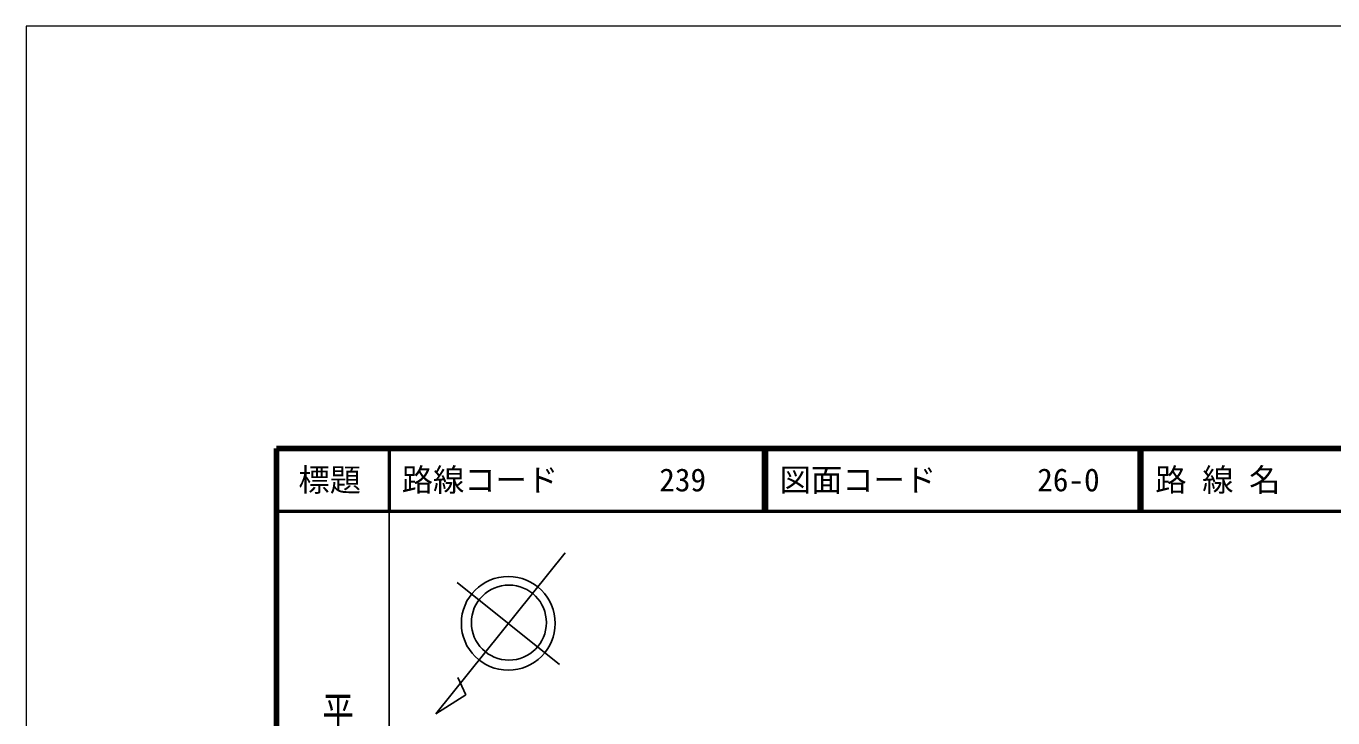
# Model space of a CAD drawing. Units: millimetres, scale not verified. Extents: x 0 to 700000, y -47500 to 447500.
# Drawn here: x 0 to 208750, y 336976 to 447500 of the extents above; entities that cross this region are included whole.
import ezdxf
from ezdxf.enums import TextEntityAlignment as Align

# ---------------------------------------------------------------- set-up
doc = ezdxf.new("R2010")
doc.units = ezdxf.units.MM
doc.header["$LTSCALE"] = 1000
doc.layers.add('作業レイヤ1', color=7, linetype='Continuous', lineweight=13)
doc.layers.add('作業ﾚｲﾔ1', color=7, linetype='Continuous', lineweight=25)
doc.styles.add('@ＭＳ ゴシック', font='')
doc.styles.add('ＭＳ ゴシック', font='')
doc.styles.get('@ＭＳ ゴシック').set_extended_font_data('@MS Gothic')
doc.styles.get('ＭＳ ゴシック').set_extended_font_data('MS Gothic')

msp = doc.modelspace()

# ---------------------------------------------------------------- linework, layer by layer
at = {"layer": '作業レイヤ1'}
msp.add_lwpolyline([(0, -47500), (700000, -47500), (700000, 447500), (0, 447500)], close=True, dxfattribs=at)
at = {"layer": '作業ﾚｲﾔ1', "lineweight": 140}
for p, q in [((40000, 380000), (40000, 20000)), ((680000, 380000), (40000, 380000))]:
    msp.add_line(p, q, dxfattribs=at)
at = {"layer": '作業ﾚｲﾔ1', "lineweight": 50}
for p, q in [((58000, 380000), (58000, 370000)), ((117750, 380000), (117750, 370000)), ((118250, 380000), (118250, 370000)), ((177750, 380000), (177750, 370000)), ((178250, 380000), (178250, 370000)), ((40000, 370000), (680000, 370000))]:
    msp.add_line(p, q, dxfattribs=at)
at = {"layer": '作業ﾚｲﾔ1'}
for p, q in [((58000, 370000), (58000, 20000)), ((86126, 363343), (65448, 337625)), ((85224, 345479), (68873, 358626)), ((70217, 340677), (68972, 343404)), ((65448, 337625), (70217, 340677))]:
    msp.add_line(p, q, dxfattribs=at)
for centre, radius in [((77016, 352079), 7493), ((77121, 352197), 5995)]:
    msp.add_circle(centre, radius, dxfattribs=at)

# ---------------------------------------------------------------- texts
at = {"layer": '作業ﾚｲﾔ1', "style": 'ＭＳ ゴシック'}
msp.add_text('標題', height=3666, dxfattribs=at).set_placement((48500, 375000), align=Align.MIDDLE_CENTER)
for s, p in [('路線コード', (60000, 375000)), ('239', (101142, 375000)), ('図面コード', (120380, 375000)), ('26-0', (161521, 375000)), ('路 線 名', (180380, 375000))]:
    msp.add_text(s, height=3666, dxfattribs=at).set_placement(p, align=Align.MIDDLE_LEFT)
at = {"layer": '作業ﾚｲﾔ1', "style": '@ＭＳ ゴシック', "width": 1.4}
msp.add_text('平  面  図', height=3666, rotation=270, dxfattribs=at).set_placement((49777, 306475), align=Align.MIDDLE_RIGHT)

doc.saveas('drawing.dxf')
